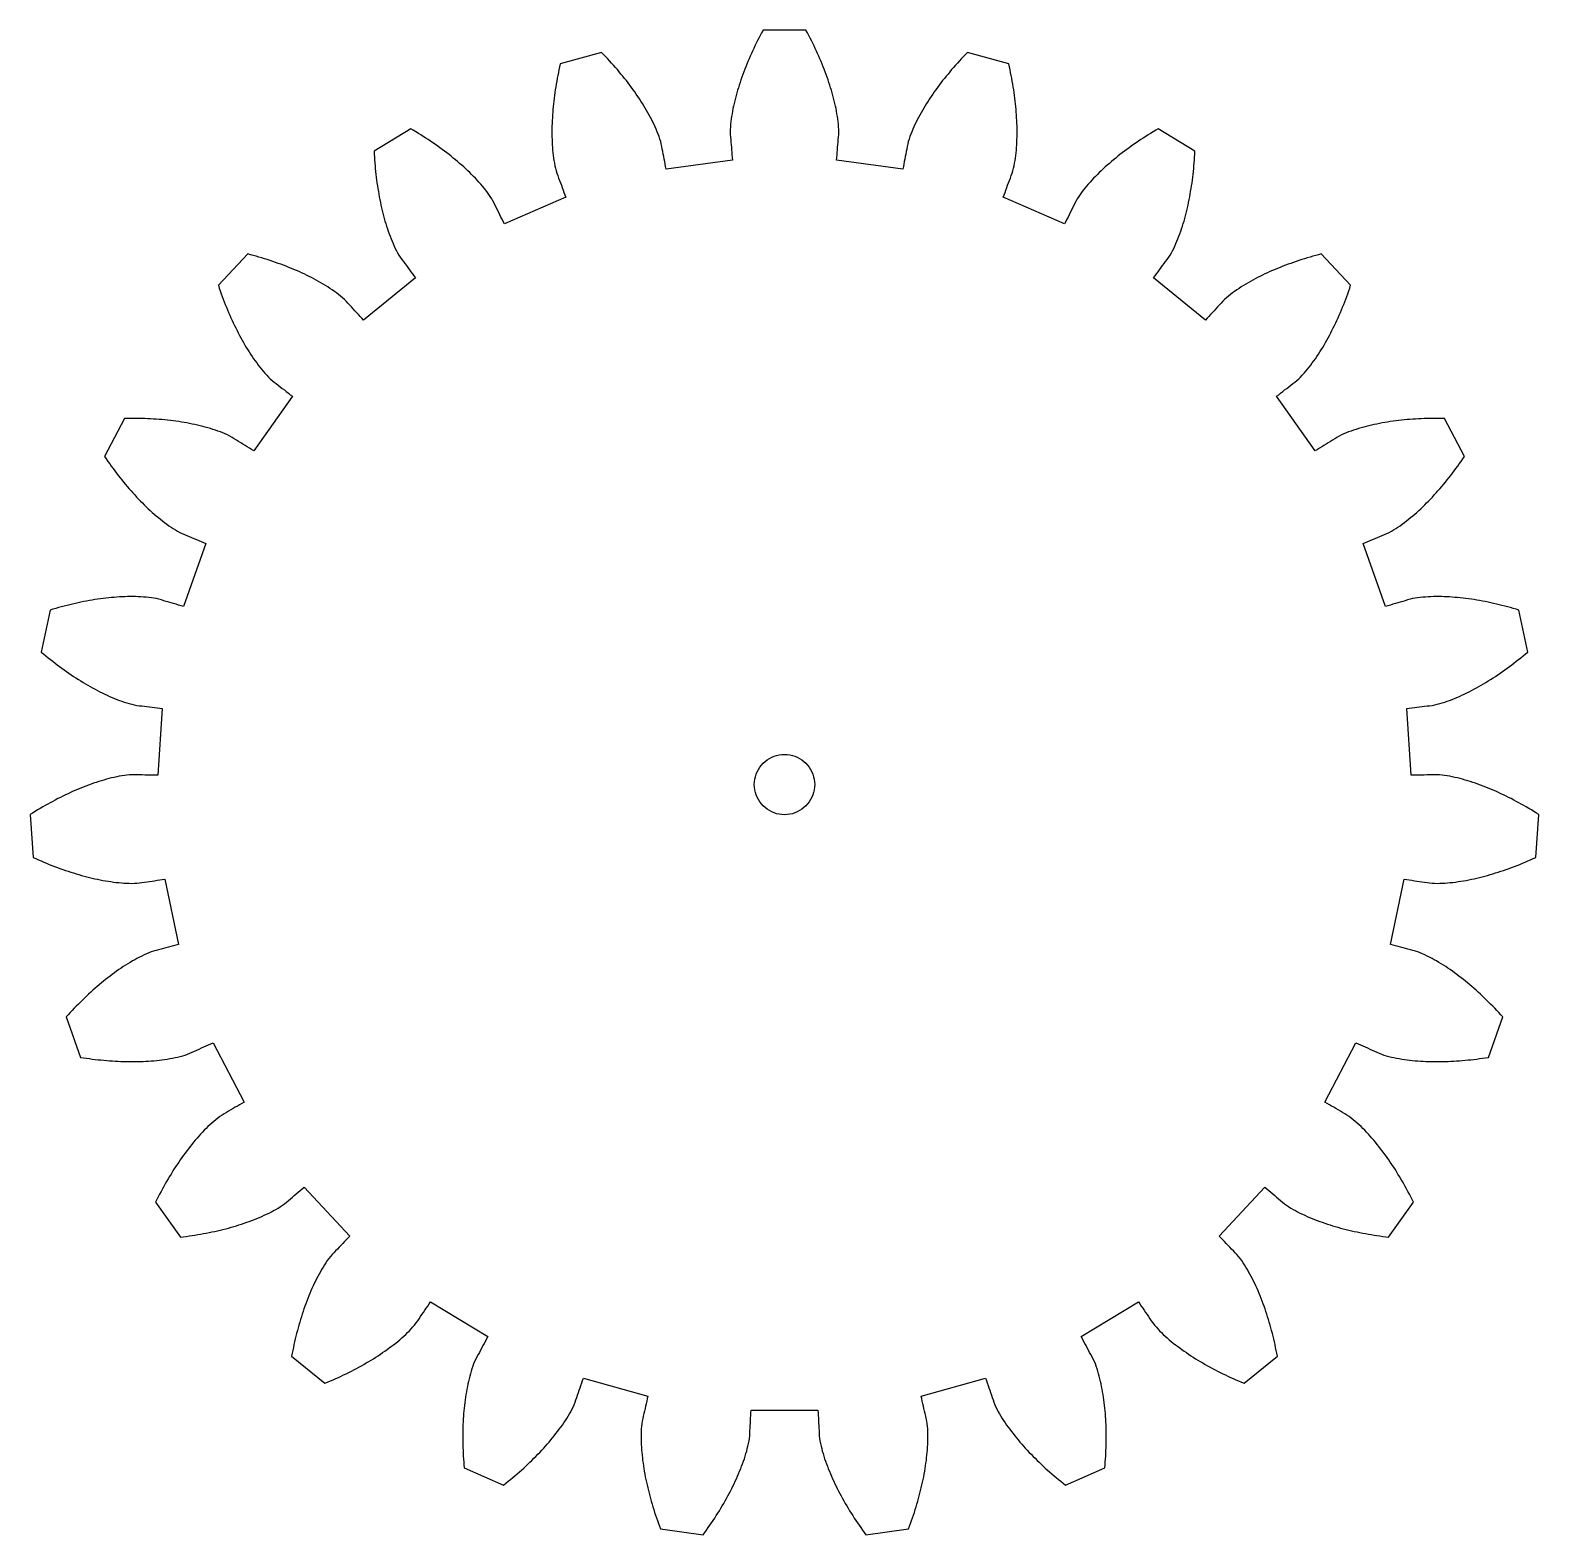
# Model space of a CAD drawing. Extents: x 0 to 320, y 0 to 200.
# Drawn here: x 120.1 to 319.9, y 0.6 to 200 of the extents above; entities that cross this region are included whole.
import ezdxf

# ---------------------------------------------------------------- set-up
doc = ezdxf.new("R2010")
doc.units = 0

msp = doc.modelspace()

# ---------------------------------------------------------------- linework, layer by layer
at = {"layer": '1'}
for points in [[(226.9, 182.75), (226.93, 183.09), (226.96, 183.43), (226.99, 183.77), (227.01, 184.1), (227.04, 184.44), (227.07, 184.78), (227.1, 185.12), (227.13, 185.46), (227.15, 185.79), (227.18, 186.13), (227.19, 186.47), (227.18, 186.81), (227.17, 187.16), (227.14, 187.5), (227.1, 187.84), (227.06, 188.19), (227.01, 188.53), (226.95, 188.87), (226.89, 189.22), (226.83, 189.56), (226.75, 189.91), (226.68, 190.26), (226.59, 190.6), (226.51, 190.95), (226.42, 191.29), (226.32, 191.64), (226.22, 191.99), (226.11, 192.34), (226.01, 192.68), (225.89, 193.03), (225.78, 193.38), (225.65, 193.72), (225.53, 194.07), (225.4, 194.42), (225.27, 194.77), (225.13, 195.11), (224.99, 195.46), (224.85, 195.81), (224.7, 196.15), (224.55, 196.5), (224.39, 196.85), (224.23, 197.19), (224.07, 197.54), (223.91, 197.89), (223.74, 198.23), (223.57, 198.58), (223.39, 198.92), (223.21, 199.27), (223.03, 199.61), (222.84, 199.96), (217.16, 199.96), (216.97, 199.61), (216.79, 199.27), (216.61, 198.92), (216.43, 198.58), (216.26, 198.23), (216.09, 197.89), (215.93, 197.54), (215.77, 197.19), (215.61, 196.85), (215.45, 196.5), (215.3, 196.15), (215.15, 195.81), (215.01, 195.46), (214.87, 195.11), (214.73, 194.77), (214.6, 194.42), (214.47, 194.07), (214.35, 193.72), (214.22, 193.38), (214.11, 193.03), (213.99, 192.68), (213.89, 192.34), (213.78, 191.99), (213.68, 191.64), (213.58, 191.29), (213.49, 190.95), (213.41, 190.6), (213.32, 190.26), (213.25, 189.91), (213.17, 189.56), (213.11, 189.22), (213.05, 188.87), (212.99, 188.53), (212.94, 188.19), (212.9, 187.84), (212.86, 187.5), (212.83, 187.16), (212.82, 186.81), (212.81, 186.47), (212.82, 186.13), (212.85, 185.79), (212.87, 185.46), (212.9, 185.12), (212.93, 184.78), (212.96, 184.44), (212.99, 184.1), (213.01, 183.77), (213.04, 183.43), (213.07, 183.09), (213.1, 182.75), (204.32, 181.55), (204.25, 181.88), (204.19, 182.21), (204.13, 182.55), (204.06, 182.88), (204, 183.21), (203.93, 183.54), (203.87, 183.88), (203.81, 184.21), (203.74, 184.54), (203.68, 184.88), (203.6, 185.21), (203.5, 185.53), (203.39, 185.86), (203.27, 186.18), (203.14, 186.5), (203.01, 186.82), (202.86, 187.14), (202.72, 187.45), (202.57, 187.77), (202.41, 188.08), (202.25, 188.4), (202.08, 188.71), (201.91, 189.02), (201.73, 189.33), (201.55, 189.64), (201.36, 189.95), (201.17, 190.26), (200.98, 190.56), (200.78, 190.87), (200.57, 191.17), (200.37, 191.47), (200.16, 191.77), (199.94, 192.07), (199.73, 192.37), (199.5, 192.67), (199.28, 192.97), (199.05, 193.27), (198.82, 193.56), (198.58, 193.86), (198.34, 194.15), (198.1, 194.44), (197.86, 194.73), (197.61, 195.02), (197.35, 195.31), (197.1, 195.6), (196.84, 195.89), (196.58, 196.17), (196.31, 196.45), (196.04, 196.74), (195.77, 197.02), (190.29, 195.49), (190.21, 195.1), (190.12, 194.72), (190.05, 194.34), (189.97, 193.96), (189.9, 193.58), (189.83, 193.2), (189.76, 192.82), (189.7, 192.45), (189.64, 192.07), (189.58, 191.7), (189.53, 191.32), (189.48, 190.95), (189.44, 190.57), (189.4, 190.2), (189.36, 189.83), (189.33, 189.46), (189.3, 189.09), (189.27, 188.72), (189.25, 188.36), (189.23, 187.99), (189.21, 187.63), (189.2, 187.26), (189.19, 186.9), (189.19, 186.54), (189.19, 186.18), (189.2, 185.82), (189.21, 185.46), (189.22, 185.11), (189.24, 184.75), (189.26, 184.4), (189.29, 184.05), (189.33, 183.7), (189.37, 183.36), (189.41, 183.01), (189.46, 182.67), (189.52, 182.33), (189.59, 181.99), (189.66, 181.66), (189.74, 181.33), (189.85, 181), (189.96, 180.68), (190.08, 180.37), (190.2, 180.05), (190.32, 179.73), (190.44, 179.41), (190.56, 179.09), (190.67, 178.78), (190.79, 178.46), (190.91, 178.14), (191.03, 177.82), (182.9, 174.29), (182.75, 174.59), (182.6, 174.9), (182.44, 175.2), (182.29, 175.51), (182.14, 175.81), (181.99, 176.11), (181.84, 176.42), (181.69, 176.72), (181.54, 177.02), (181.38, 177.33), (181.22, 177.62), (181.03, 177.91), (180.84, 178.19), (180.64, 178.47), (180.43, 178.74), (180.21, 179.01), (179.99, 179.28), (179.76, 179.55), (179.53, 179.81), (179.3, 180.07), (179.05, 180.33), (178.81, 180.59), (178.56, 180.84), (178.3, 181.09), (178.05, 181.34), (177.78, 181.58), (177.52, 181.83), (177.25, 182.07), (176.97, 182.31), (176.7, 182.55), (176.42, 182.78), (176.13, 183.02), (175.85, 183.25), (175.56, 183.48), (175.26, 183.71), (174.97, 183.93), (174.66, 184.16), (174.36, 184.38), (174.06, 184.6), (173.75, 184.82), (173.43, 185.03), (173.12, 185.24), (172.8, 185.46), (172.48, 185.67), (172.15, 185.87), (171.83, 186.08), (171.5, 186.28), (171.17, 186.49), (170.83, 186.69), (170.49, 186.88), (165.63, 183.93), (165.65, 183.54), (165.68, 183.15), (165.7, 182.76), (165.73, 182.37), (165.77, 181.99), (165.8, 181.61), (165.84, 181.22), (165.88, 180.84), (165.93, 180.47), (165.97, 180.09), (166.02, 179.71), (166.08, 179.34), (166.14, 178.97), (166.2, 178.6), (166.26, 178.23), (166.33, 177.87), (166.4, 177.5), (166.47, 177.14), (166.55, 176.78), (166.63, 176.42), (166.71, 176.07), (166.8, 175.72), (166.89, 175.37), (166.99, 175.02), (167.08, 174.67), (167.19, 174.33), (167.29, 173.99), (167.4, 173.65), (167.51, 173.31), (167.63, 172.98), (167.75, 172.65), (167.88, 172.32), (168.01, 172), (168.15, 171.68), (168.29, 171.36), (168.44, 171.05), (168.59, 170.74), (168.75, 170.44), (168.92, 170.15), (169.11, 169.86), (169.31, 169.59), (169.51, 169.31), (169.71, 169.04), (169.91, 168.76), (170.11, 168.49), (170.31, 168.22), (170.51, 167.94), (170.71, 167.67), (170.91, 167.39), (171.11, 167.12), (164.23, 161.53), (164, 161.78), (163.78, 162.03), (163.55, 162.28), (163.32, 162.53), (163.09, 162.78), (162.86, 163.03), (162.64, 163.29), (162.41, 163.54), (162.18, 163.79), (161.95, 164.04), (161.71, 164.28), (161.46, 164.51), (161.19, 164.73), (160.93, 164.94), (160.65, 165.15), (160.37, 165.35), (160.08, 165.55), (159.79, 165.74), (159.5, 165.93), (159.2, 166.12), (158.9, 166.3), (158.59, 166.48), (158.29, 166.66), (157.97, 166.83), (157.66, 167), (157.34, 167.17), (157.02, 167.33), (156.69, 167.49), (156.36, 167.65), (156.03, 167.8), (155.7, 167.96), (155.36, 168.1), (155.02, 168.25), (154.68, 168.39), (154.34, 168.53), (153.99, 168.67), (153.64, 168.8), (153.29, 168.94), (152.93, 169.06), (152.58, 169.19), (152.22, 169.31), (151.86, 169.44), (151.49, 169.55), (151.13, 169.67), (150.76, 169.78), (150.39, 169.89), (150.02, 170), (149.64, 170.1), (149.27, 170.21), (148.89, 170.31), (145.01, 166.15), (145.13, 165.78), (145.26, 165.41), (145.39, 165.04), (145.52, 164.68), (145.66, 164.32), (145.79, 163.96), (145.93, 163.6), (146.08, 163.25), (146.22, 162.89), (146.37, 162.54), (146.52, 162.2), (146.67, 161.85), (146.83, 161.51), (146.99, 161.17), (147.15, 160.83), (147.31, 160.5), (147.48, 160.17), (147.64, 159.84), (147.81, 159.51), (147.99, 159.19), (148.17, 158.87), (148.34, 158.56), (148.53, 158.24), (148.71, 157.93), (148.9, 157.62), (149.09, 157.32), (149.28, 157.02), (149.48, 156.73), (149.68, 156.43), (149.88, 156.14), (150.09, 155.86), (150.3, 155.58), (150.52, 155.3), (150.73, 155.03), (150.95, 154.77), (151.18, 154.51), (151.41, 154.25), (151.65, 154), (151.89, 153.77), (152.15, 153.54), (152.41, 153.33), (152.68, 153.12), (152.95, 152.91), (153.21, 152.7), (153.48, 152.49), (153.75, 152.28), (154.01, 152.07), (154.28, 151.86), (154.54, 151.65), (154.81, 151.44), (149.7, 144.2), (149.41, 144.38), (149.13, 144.56), (148.84, 144.74), (148.55, 144.92), (148.26, 145.1), (147.98, 145.28), (147.69, 145.46), (147.4, 145.64), (147.12, 145.82), (146.83, 146), (146.53, 146.17), (146.23, 146.32), (145.91, 146.46), (145.6, 146.59), (145.27, 146.72), (144.95, 146.84), (144.62, 146.95), (144.29, 147.06), (143.95, 147.17), (143.62, 147.27), (143.28, 147.36), (142.93, 147.45), (142.59, 147.54), (142.24, 147.62), (141.89, 147.7), (141.54, 147.77), (141.19, 147.84), (140.83, 147.91), (140.47, 147.97), (140.11, 148.03), (139.75, 148.09), (139.39, 148.14), (139.02, 148.19), (138.65, 148.23), (138.28, 148.28), (137.91, 148.31), (137.54, 148.35), (137.16, 148.38), (136.79, 148.41), (136.41, 148.43), (136.03, 148.46), (135.65, 148.48), (135.27, 148.49), (134.89, 148.5), (134.5, 148.51), (134.11, 148.52), (133.73, 148.52), (133.34, 148.52), (132.95, 148.52), (132.56, 148.51), (129.94, 143.46), (130.16, 143.14), (130.38, 142.82), (130.61, 142.5), (130.83, 142.19), (131.06, 141.87), (131.29, 141.56), (131.52, 141.26), (131.75, 140.96), (131.99, 140.66), (132.23, 140.36), (132.46, 140.06), (132.7, 139.77), (132.95, 139.49), (133.19, 139.2), (133.44, 138.92), (133.68, 138.64), (133.93, 138.37), (134.18, 138.1), (134.44, 137.83), (134.69, 137.57), (134.95, 137.31), (135.2, 137.05), (135.46, 136.8), (135.73, 136.55), (135.99, 136.31), (136.25, 136.06), (136.52, 135.83), (136.79, 135.6), (137.06, 135.37), (137.34, 135.15), (137.61, 134.93), (137.89, 134.71), (138.17, 134.51), (138.45, 134.3), (138.74, 134.11), (139.03, 133.92), (139.32, 133.73), (139.61, 133.56), (139.91, 133.4), (140.22, 133.25), (140.53, 133.12), (140.85, 132.99), (141.16, 132.86), (141.47, 132.73), (141.78, 132.6), (142.1, 132.47), (142.41, 132.34), (142.72, 132.21), (143.04, 132.07), (143.35, 131.94), (140.38, 123.59), (140.06, 123.69), (139.73, 123.79), (139.41, 123.88), (139.08, 123.98), (138.76, 124.08), (138.43, 124.17), (138.11, 124.27), (137.78, 124.36), (137.46, 124.46), (137.13, 124.56), (136.8, 124.64), (136.46, 124.7), (136.13, 124.75), (135.78, 124.79), (135.44, 124.83), (135.1, 124.85), (134.75, 124.87), (134.4, 124.89), (134.05, 124.9), (133.7, 124.91), (133.34, 124.9), (132.99, 124.9), (132.63, 124.89), (132.28, 124.87), (131.92, 124.86), (131.56, 124.83), (131.2, 124.8), (130.84, 124.77), (130.48, 124.74), (130.12, 124.7), (129.75, 124.65), (129.39, 124.6), (129.02, 124.55), (128.66, 124.5), (128.29, 124.44), (127.92, 124.38), (127.55, 124.31), (127.18, 124.24), (126.81, 124.16), (126.44, 124.09), (126.07, 124.01), (125.7, 123.92), (125.33, 123.83), (124.96, 123.74), (124.58, 123.65), (124.21, 123.55), (123.83, 123.45), (123.46, 123.34), (123.09, 123.23), (122.71, 123.12), (121.55, 117.55), (121.85, 117.3), (122.15, 117.05), (122.45, 116.81), (122.76, 116.56), (123.06, 116.33), (123.37, 116.09), (123.67, 115.86), (123.98, 115.63), (124.28, 115.4), (124.59, 115.18), (124.9, 114.96), (125.21, 114.75), (125.52, 114.54), (125.83, 114.33), (126.14, 114.12), (126.46, 113.92), (126.77, 113.73), (127.09, 113.53), (127.4, 113.34), (127.72, 113.16), (128.03, 112.98), (128.35, 112.8), (128.67, 112.63), (128.99, 112.46), (129.31, 112.29), (129.63, 112.13), (129.95, 111.98), (130.27, 111.83), (130.6, 111.68), (130.92, 111.54), (131.24, 111.4), (131.57, 111.27), (131.9, 111.15), (132.22, 111.03), (132.55, 110.92), (132.88, 110.81), (133.21, 110.72), (133.54, 110.63), (133.87, 110.55), (134.21, 110.49), (134.54, 110.45), (134.88, 110.41), (135.22, 110.37), (135.55, 110.33), (135.89, 110.29), (136.23, 110.24), (136.56, 110.2), (136.9, 110.16), (137.24, 110.12), (137.57, 110.08), (136.97, 101.24), (136.63, 101.24), (136.29, 101.25), (135.95, 101.25), (135.61, 101.26), (135.27, 101.26), (134.93, 101.27), (134.6, 101.27), (134.26, 101.28), (133.92, 101.28), (133.58, 101.29), (133.24, 101.27), (132.9, 101.24), (132.56, 101.2), (132.22, 101.15), (131.88, 101.09), (131.54, 101.02), (131.2, 100.95), (130.86, 100.87), (130.52, 100.79), (130.18, 100.7), (129.84, 100.6), (129.5, 100.5), (129.16, 100.4), (128.82, 100.29), (128.48, 100.17), (128.14, 100.05), (127.8, 99.93), (127.46, 99.8), (127.12, 99.67), (126.79, 99.53), (126.45, 99.39), (126.11, 99.25), (125.77, 99.1), (125.43, 98.94), (125.1, 98.79), (124.76, 98.63), (124.42, 98.46), (124.09, 98.3), (123.75, 98.13), (123.41, 97.95), (123.08, 97.77), (122.74, 97.59), (122.41, 97.41), (122.07, 97.22), (121.74, 97.03), (121.41, 96.83), (121.07, 96.63), (120.74, 96.43), (120.41, 96.22), (120.08, 96.02), (120.47, 90.34), (120.82, 90.18), (121.18, 90.02), (121.54, 89.87), (121.89, 89.71), (122.25, 89.57), (122.61, 89.42), (122.96, 89.28), (123.32, 89.14), (123.68, 89.01), (124.03, 88.88), (124.39, 88.75), (124.75, 88.63), (125.1, 88.51), (125.46, 88.39), (125.81, 88.28), (126.17, 88.17), (126.53, 88.06), (126.88, 87.96), (127.24, 87.87), (127.59, 87.77), (127.94, 87.68), (128.3, 87.6), (128.65, 87.52), (129, 87.44), (129.36, 87.37), (129.71, 87.3), (130.06, 87.24), (130.41, 87.18), (130.76, 87.13), (131.11, 87.08), (131.46, 87.04), (131.81, 87), (132.16, 86.97), (132.5, 86.94), (132.85, 86.92), (133.19, 86.91), (133.54, 86.9), (133.88, 86.91), (134.22, 86.92), (134.56, 86.96), (134.89, 87.01), (135.23, 87.06), (135.56, 87.11), (135.9, 87.16), (136.23, 87.21), (136.57, 87.26), (136.91, 87.31), (137.24, 87.37), (137.58, 87.42), (137.91, 87.47), (139.71, 78.79), (139.39, 78.7), (139.06, 78.62), (138.73, 78.53), (138.4, 78.44), (138.07, 78.36), (137.75, 78.27), (137.42, 78.18), (137.09, 78.1), (136.76, 78.01), (136.43, 77.92), (136.11, 77.82), (135.79, 77.7), (135.48, 77.57), (135.16, 77.42), (134.85, 77.28), (134.54, 77.12), (134.23, 76.96), (133.93, 76.79), (133.62, 76.62), (133.32, 76.44), (133.02, 76.25), (132.72, 76.07), (132.42, 75.87), (132.12, 75.67), (131.83, 75.47), (131.53, 75.27), (131.24, 75.05), (130.95, 74.84), (130.66, 74.62), (130.37, 74.4), (130.08, 74.17), (129.79, 73.94), (129.51, 73.71), (129.22, 73.47), (128.94, 73.23), (128.66, 72.98), (128.38, 72.74), (128.1, 72.48), (127.82, 72.23), (127.55, 71.97), (127.27, 71.71), (127, 71.44), (126.73, 71.17), (126.46, 70.9), (126.19, 70.63), (125.92, 70.35), (125.65, 70.07), (125.39, 69.78), (125.12, 69.5), (124.86, 69.2), (126.76, 63.85), (127.15, 63.79), (127.54, 63.73), (127.92, 63.68), (128.31, 63.63), (128.69, 63.58), (129.07, 63.54), (129.46, 63.5), (129.84, 63.46), (130.22, 63.43), (130.59, 63.4), (130.97, 63.37), (131.35, 63.35), (131.72, 63.33), (132.1, 63.31), (132.47, 63.3), (132.84, 63.29), (133.21, 63.29), (133.58, 63.29), (133.95, 63.29), (134.32, 63.29), (134.68, 63.3), (135.04, 63.32), (135.41, 63.33), (135.77, 63.36), (136.12, 63.38), (136.48, 63.41), (136.84, 63.45), (137.19, 63.48), (137.54, 63.53), (137.89, 63.58), (138.24, 63.63), (138.59, 63.69), (138.93, 63.75), (139.27, 63.82), (139.61, 63.89), (139.94, 63.97), (140.28, 64.06), (140.61, 64.16), (140.93, 64.26), (141.25, 64.39), (141.55, 64.53), (141.86, 64.67), (142.17, 64.81), (142.48, 64.95), (142.79, 65.09), (143.1, 65.23), (143.41, 65.37), (143.72, 65.51), (144.03, 65.65), (144.34, 65.79), (148.41, 57.92), (148.12, 57.74), (147.83, 57.57), (147.54, 57.4), (147.24, 57.23), (146.95, 57.06), (146.66, 56.88), (146.37, 56.71), (146.07, 56.54), (145.78, 56.37), (145.49, 56.2), (145.21, 56.01), (144.93, 55.81), (144.66, 55.59), (144.4, 55.37), (144.14, 55.15), (143.88, 54.91), (143.63, 54.67), (143.38, 54.43), (143.14, 54.18), (142.89, 53.93), (142.65, 53.67), (142.41, 53.41), (142.18, 53.14), (141.95, 52.87), (141.72, 52.59), (141.49, 52.31), (141.26, 52.03), (141.04, 51.75), (140.82, 51.46), (140.6, 51.17), (140.38, 50.87), (140.17, 50.57), (139.96, 50.27), (139.75, 49.96), (139.54, 49.65), (139.34, 49.34), (139.13, 49.03), (138.93, 48.71), (138.74, 48.39), (138.54, 48.07), (138.34, 47.74), (138.15, 47.41), (137.96, 47.08), (137.78, 46.74), (137.59, 46.41), (137.41, 46.07), (137.23, 45.72), (137.05, 45.38), (136.87, 45.03), (136.7, 44.68), (139.98, 40.03), (140.36, 40.08), (140.75, 40.13), (141.14, 40.18), (141.52, 40.24), (141.9, 40.3), (142.28, 40.36), (142.66, 40.42), (143.04, 40.49), (143.41, 40.56), (143.78, 40.63), (144.16, 40.71), (144.52, 40.79), (144.89, 40.87), (145.25, 40.96), (145.62, 41.05), (145.98, 41.14), (146.34, 41.23), (146.69, 41.33), (147.04, 41.43), (147.4, 41.54), (147.74, 41.65), (148.09, 41.76), (148.43, 41.87), (148.78, 41.99), (149.11, 42.11), (149.45, 42.24), (149.78, 42.36), (150.11, 42.5), (150.44, 42.63), (150.76, 42.77), (151.09, 42.92), (151.4, 43.07), (151.72, 43.22), (152.03, 43.38), (152.33, 43.54), (152.63, 43.71), (152.93, 43.88), (153.22, 44.07), (153.5, 44.26), (153.77, 44.46), (154.03, 44.68), (154.29, 44.9), (154.55, 45.11), (154.81, 45.33), (155.07, 45.55), (155.33, 45.77), (155.59, 45.99), (155.85, 46.2), (156.11, 46.42), (156.37, 46.64), (162.42, 40.16), (162.19, 39.92), (161.95, 39.67), (161.72, 39.43), (161.48, 39.19), (161.25, 38.94), (161.01, 38.7), (160.78, 38.45), (160.54, 38.21), (160.31, 37.96), (160.07, 37.72), (159.85, 37.46), (159.64, 37.19), (159.44, 36.91), (159.24, 36.63), (159.06, 36.34), (158.87, 36.05), (158.69, 35.75), (158.52, 35.45), (158.35, 35.14), (158.18, 34.83), (158.02, 34.52), (157.86, 34.2), (157.71, 33.88), (157.56, 33.56), (157.41, 33.23), (157.26, 32.9), (157.12, 32.57), (156.99, 32.23), (156.85, 31.9), (156.72, 31.55), (156.59, 31.21), (156.47, 30.87), (156.34, 30.52), (156.22, 30.17), (156.11, 29.81), (156, 29.46), (155.88, 29.1), (155.78, 28.74), (155.67, 28.38), (155.57, 28.01), (155.47, 27.65), (155.38, 27.28), (155.28, 26.91), (155.19, 26.53), (155.11, 26.16), (155.02, 25.78), (154.94, 25.4), (154.86, 25.02), (154.78, 24.64), (154.71, 24.25), (159.12, 20.67), (159.48, 20.82), (159.84, 20.97), (160.2, 21.12), (160.55, 21.28), (160.91, 21.44), (161.26, 21.6), (161.6, 21.77), (161.95, 21.93), (162.29, 22.1), (162.63, 22.27), (162.96, 22.45), (163.3, 22.62), (163.63, 22.8), (163.96, 22.98), (164.28, 23.16), (164.6, 23.35), (164.92, 23.54), (165.24, 23.73), (165.55, 23.92), (165.86, 24.12), (166.17, 24.32), (166.47, 24.52), (166.77, 24.72), (167.07, 24.92), (167.36, 25.13), (167.65, 25.34), (167.94, 25.56), (168.22, 25.77), (168.5, 25.99), (168.77, 26.22), (169.04, 26.44), (169.31, 26.67), (169.57, 26.9), (169.82, 27.14), (170.07, 27.38), (170.32, 27.62), (170.56, 27.87), (170.79, 28.12), (171.01, 28.38), (171.21, 28.65), (171.41, 28.93), (171.6, 29.21), (171.79, 29.49), (171.98, 29.77), (172.17, 30.05), (172.36, 30.33), (172.55, 30.61), (172.75, 30.89), (172.94, 31.17), (173.13, 31.45), (180.7, 26.85), (180.54, 26.55), (180.38, 26.25), (180.22, 25.95), (180.06, 25.65), (179.9, 25.35), (179.74, 25.05), (179.58, 24.76), (179.42, 24.46), (179.26, 24.16), (179.1, 23.86), (178.95, 23.55), (178.82, 23.24), (178.7, 22.91), (178.59, 22.59), (178.49, 22.26), (178.39, 21.93), (178.3, 21.59), (178.21, 21.25), (178.13, 20.91), (178.06, 20.57), (177.99, 20.22), (177.92, 19.88), (177.86, 19.53), (177.8, 19.17), (177.74, 18.82), (177.69, 18.46), (177.65, 18.1), (177.61, 17.74), (177.57, 17.38), (177.53, 17.02), (177.5, 16.65), (177.47, 16.29), (177.45, 15.92), (177.43, 15.55), (177.41, 15.18), (177.4, 14.81), (177.39, 14.43), (177.38, 14.06), (177.38, 13.68), (177.38, 13.3), (177.39, 12.92), (177.39, 12.54), (177.4, 12.16), (177.42, 11.77), (177.43, 11.39), (177.45, 11), (177.48, 10.62), (177.51, 10.23), (177.53, 9.84), (177.57, 9.45), (182.78, 7.18), (183.09, 7.43), (183.4, 7.67), (183.7, 7.91), (184, 8.16), (184.29, 8.41), (184.59, 8.66), (184.88, 8.91), (185.16, 9.17), (185.45, 9.42), (185.73, 9.68), (186, 9.93), (186.28, 10.19), (186.55, 10.45), (186.81, 10.72), (187.08, 10.98), (187.34, 11.25), (187.59, 11.51), (187.85, 11.78), (188.1, 12.05), (188.34, 12.32), (188.58, 12.6), (188.82, 12.87), (189.06, 13.15), (189.29, 13.43), (189.51, 13.71), (189.73, 13.99), (189.95, 14.27), (190.17, 14.56), (190.37, 14.84), (190.58, 15.13), (190.78, 15.42), (190.97, 15.71), (191.16, 16.01), (191.34, 16.3), (191.52, 16.6), (191.69, 16.9), (191.85, 17.21), (192, 17.51), (192.15, 17.82), (192.27, 18.14), (192.38, 18.46), (192.49, 18.78), (192.6, 19.1), (192.71, 19.42), (192.82, 19.74), (192.93, 20.06), (193.03, 20.39), (193.14, 20.71), (193.25, 21.03), (193.36, 21.35), (201.9, 18.96), (201.82, 18.63), (201.75, 18.3), (201.67, 17.96), (201.6, 17.63), (201.53, 17.3), (201.45, 16.97), (201.38, 16.64), (201.3, 16.31), (201.23, 15.98), (201.16, 15.65), (201.1, 15.31), (201.06, 14.97), (201.03, 14.63), (201.01, 14.29), (201, 13.94), (201, 13.6), (201, 13.25), (201.01, 12.9), (201.02, 12.55), (201.04, 12.2), (201.07, 11.85), (201.1, 11.49), (201.13, 11.14), (201.17, 10.78), (201.21, 10.43), (201.26, 10.07), (201.31, 9.72), (201.37, 9.36), (201.43, 9), (201.49, 8.64), (201.56, 8.28), (201.64, 7.92), (201.71, 7.56), (201.79, 7.2), (201.88, 6.83), (201.97, 6.47), (202.06, 6.11), (202.15, 5.75), (202.25, 5.38), (202.35, 5.02), (202.46, 4.65), (202.57, 4.29), (202.68, 3.92), (202.8, 3.56), (202.92, 3.19), (203.04, 2.83), (203.17, 2.46), (203.3, 2.09), (203.43, 1.73), (203.57, 1.36), (209.21, 0.58), (209.44, 0.9), (209.66, 1.22), (209.89, 1.54), (210.11, 1.85), (210.33, 2.17), (210.54, 2.49), (210.75, 2.81), (210.96, 3.13), (211.16, 3.46), (211.37, 3.78), (211.56, 4.1), (211.76, 4.43), (211.95, 4.75), (212.13, 5.07), (212.31, 5.4), (212.49, 5.73), (212.67, 6.05), (212.84, 6.38), (213.01, 6.71), (213.17, 7.03), (213.33, 7.36), (213.48, 7.69), (213.64, 8.02), (213.78, 8.35), (213.92, 8.68), (214.06, 9.01), (214.2, 9.34), (214.32, 9.68), (214.45, 10.01), (214.57, 10.34), (214.68, 10.67), (214.79, 11.01), (214.89, 11.34), (214.99, 11.68), (215.07, 12.01), (215.16, 12.34), (215.23, 12.68), (215.3, 13.02), (215.35, 13.35), (215.39, 13.69), (215.41, 14.03), (215.42, 14.37), (215.44, 14.71), (215.46, 15.05), (215.48, 15.38), (215.5, 15.72), (215.51, 16.06), (215.53, 16.4), (215.55, 16.74), (215.57, 17.08), (224.43, 17.08), (224.45, 16.74), (224.47, 16.4), (224.49, 16.06), (224.5, 15.72), (224.52, 15.38), (224.54, 15.05), (224.56, 14.71), (224.58, 14.37), (224.59, 14.03), (224.61, 13.69), (224.65, 13.35), (224.7, 13.02), (224.77, 12.68), (224.84, 12.34), (224.93, 12.01), (225.01, 11.68), (225.11, 11.34), (225.21, 11.01), (225.32, 10.67), (225.43, 10.34), (225.55, 10.01), (225.68, 9.68), (225.8, 9.34), (225.94, 9.01), (226.08, 8.68), (226.22, 8.35), (226.36, 8.02), (226.52, 7.69), (226.67, 7.36), (226.83, 7.03), (226.99, 6.71), (227.16, 6.38), (227.33, 6.05), (227.51, 5.73), (227.69, 5.4), (227.87, 5.07), (228.05, 4.75), (228.24, 4.43), (228.44, 4.1), (228.63, 3.78), (228.84, 3.46), (229.04, 3.13), (229.25, 2.81), (229.46, 2.49), (229.67, 2.17), (229.89, 1.85), (230.11, 1.54), (230.34, 1.22), (230.56, 0.9), (230.79, 0.58), (236.43, 1.36), (236.57, 1.73), (236.7, 2.09), (236.83, 2.46), (236.96, 2.83), (237.08, 3.19), (237.2, 3.56), (237.32, 3.92), (237.43, 4.29), (237.54, 4.65), (237.65, 5.02), (237.75, 5.38), (237.85, 5.75), (237.94, 6.11), (238.03, 6.47), (238.12, 6.83), (238.21, 7.2), (238.29, 7.56), (238.36, 7.92), (238.44, 8.28), (238.51, 8.64), (238.57, 9), (238.63, 9.36), (238.69, 9.72), (238.74, 10.07), (238.79, 10.43), (238.83, 10.78), (238.87, 11.14), (238.9, 11.49), (238.93, 11.85), (238.96, 12.2), (238.98, 12.55), (238.99, 12.9), (239, 13.25), (239, 13.6), (239, 13.94), (238.99, 14.29), (238.97, 14.63), (238.94, 14.97), (238.9, 15.31), (238.84, 15.65), (238.77, 15.98), (238.7, 16.31), (238.62, 16.64), (238.55, 16.97), (238.47, 17.3), (238.4, 17.63), (238.33, 17.96), (238.25, 18.3), (238.18, 18.63), (238.1, 18.96), (246.64, 21.35), (246.75, 21.03), (246.86, 20.71), (246.97, 20.39), (247.07, 20.06), (247.18, 19.74), (247.29, 19.42), (247.4, 19.1), (247.51, 18.78), (247.62, 18.46), (247.73, 18.14), (247.85, 17.82), (248, 17.51), (248.15, 17.21), (248.31, 16.9), (248.48, 16.6), (248.66, 16.3), (248.84, 16.01), (249.03, 15.71), (249.22, 15.42), (249.42, 15.13), (249.63, 14.84), (249.83, 14.56), (250.05, 14.27), (250.27, 13.99), (250.49, 13.71), (250.71, 13.43), (250.94, 13.15), (251.18, 12.87), (251.42, 12.6), (251.66, 12.32), (251.9, 12.05), (252.15, 11.78), (252.41, 11.51), (252.66, 11.25), (252.92, 10.98), (253.19, 10.72), (253.45, 10.45), (253.72, 10.19), (254, 9.93), (254.27, 9.68), (254.55, 9.42), (254.84, 9.17), (255.12, 8.91), (255.41, 8.66), (255.71, 8.41), (256, 8.16), (256.3, 7.91), (256.6, 7.67), (256.91, 7.43), (257.22, 7.18), (262.43, 9.45), (262.47, 9.84), (262.49, 10.23), (262.52, 10.62), (262.55, 11), (262.57, 11.39), (262.58, 11.77), (262.6, 12.16), (262.61, 12.54), (262.61, 12.92), (262.62, 13.3), (262.62, 13.68), (262.62, 14.06), (262.61, 14.43), (262.6, 14.81), (262.59, 15.18), (262.57, 15.55), (262.55, 15.92), (262.53, 16.29), (262.5, 16.65), (262.47, 17.02), (262.43, 17.38), (262.39, 17.74), (262.35, 18.1), (262.31, 18.46), (262.26, 18.82), (262.2, 19.17), (262.14, 19.53), (262.08, 19.88), (262.01, 20.22), (261.94, 20.57), (261.87, 20.91), (261.79, 21.25), (261.7, 21.59), (261.61, 21.93), (261.51, 22.26), (261.41, 22.59), (261.3, 22.91), (261.18, 23.24), (261.05, 23.55), (260.9, 23.86), (260.74, 24.16), (260.58, 24.46), (260.42, 24.76), (260.26, 25.05), (260.1, 25.35), (259.94, 25.65), (259.78, 25.95), (259.62, 26.25), (259.46, 26.55), (259.3, 26.85), (266.87, 31.45), (267.06, 31.17), (267.25, 30.89), (267.45, 30.61), (267.64, 30.33), (267.83, 30.05), (268.02, 29.77), (268.21, 29.49), (268.4, 29.21), (268.59, 28.93), (268.79, 28.65), (268.99, 28.38), (269.21, 28.12), (269.44, 27.87), (269.68, 27.62), (269.93, 27.38), (270.18, 27.14), (270.43, 26.9), (270.69, 26.67), (270.96, 26.44), (271.23, 26.22), (271.5, 25.99), (271.78, 25.77), (272.06, 25.56), (272.35, 25.34), (272.64, 25.13), (272.93, 24.92), (273.23, 24.72), (273.53, 24.52), (273.83, 24.32), (274.14, 24.12), (274.45, 23.92), (274.76, 23.73), (275.08, 23.54), (275.4, 23.35), (275.72, 23.16), (276.04, 22.98), (276.37, 22.8), (276.7, 22.62), (277.04, 22.45), (277.37, 22.27), (277.71, 22.1), (278.05, 21.93), (278.4, 21.77), (278.74, 21.6), (279.09, 21.44), (279.45, 21.28), (279.8, 21.12), (280.16, 20.97), (280.52, 20.82), (280.88, 20.67), (285.29, 24.25), (285.22, 24.64), (285.14, 25.02), (285.06, 25.4), (284.98, 25.78), (284.89, 26.16), (284.81, 26.53), (284.72, 26.91), (284.62, 27.28), (284.53, 27.65), (284.43, 28.01), (284.33, 28.38), (284.22, 28.74), (284.12, 29.1), (284, 29.46), (283.89, 29.81), (283.78, 30.17), (283.66, 30.52), (283.53, 30.87), (283.41, 31.21), (283.28, 31.55), (283.15, 31.9), (283.01, 32.23), (282.88, 32.57), (282.74, 32.9), (282.59, 33.23), (282.44, 33.56), (282.29, 33.88), (282.14, 34.2), (281.98, 34.52), (281.82, 34.83), (281.65, 35.14), (281.48, 35.45), (281.31, 35.75), (281.13, 36.05), (280.94, 36.34), (280.76, 36.63), (280.56, 36.91), (280.36, 37.19), (280.15, 37.46), (279.93, 37.72), (279.69, 37.96), (279.46, 38.21), (279.22, 38.45), (278.99, 38.7), (278.75, 38.94), (278.52, 39.19), (278.28, 39.43), (278.05, 39.67), (277.81, 39.92), (277.58, 40.16), (283.63, 46.64), (283.89, 46.42), (284.15, 46.2), (284.41, 45.99), (284.67, 45.77), (284.93, 45.55), (285.19, 45.33), (285.45, 45.11), (285.71, 44.9), (285.97, 44.68), (286.23, 44.46), (286.5, 44.26), (286.78, 44.07), (287.07, 43.88), (287.37, 43.71), (287.67, 43.54), (287.97, 43.38), (288.28, 43.22), (288.6, 43.07), (288.91, 42.92), (289.24, 42.77), (289.56, 42.63), (289.89, 42.5), (290.22, 42.36), (290.55, 42.24), (290.89, 42.11), (291.22, 41.99), (291.57, 41.87), (291.91, 41.76), (292.26, 41.65), (292.6, 41.54), (292.96, 41.43), (293.31, 41.33), (293.66, 41.23), (294.02, 41.14), (294.38, 41.05), (294.75, 40.96), (295.11, 40.87), (295.48, 40.79), (295.84, 40.71), (296.22, 40.63), (296.59, 40.56), (296.96, 40.49), (297.34, 40.42), (297.72, 40.36), (298.1, 40.3), (298.48, 40.24), (298.86, 40.18), (299.25, 40.13), (299.64, 40.08), (300.02, 40.03), (303.3, 44.68), (303.13, 45.03), (302.95, 45.38), (302.77, 45.72), (302.59, 46.07), (302.41, 46.41), (302.22, 46.74), (302.04, 47.08), (301.85, 47.41), (301.66, 47.74), (301.46, 48.07), (301.26, 48.39), (301.07, 48.71), (300.87, 49.03), (300.66, 49.34), (300.46, 49.65), (300.25, 49.96), (300.04, 50.27), (299.83, 50.57), (299.62, 50.87), (299.4, 51.17), (299.18, 51.46), (298.96, 51.75), (298.74, 52.03), (298.51, 52.31), (298.28, 52.59), (298.05, 52.87), (297.82, 53.14), (297.59, 53.41), (297.35, 53.67), (297.11, 53.93), (296.86, 54.18), (296.62, 54.43), (296.37, 54.67), (296.12, 54.91), (295.86, 55.15), (295.6, 55.37), (295.34, 55.59), (295.07, 55.81), (294.79, 56.01), (294.51, 56.2), (294.22, 56.37), (293.93, 56.54), (293.63, 56.71), (293.34, 56.88), (293.05, 57.06), (292.76, 57.23), (292.46, 57.4), (292.17, 57.57), (291.88, 57.74), (291.59, 57.92), (295.66, 65.79), (295.97, 65.65), (296.28, 65.51), (296.59, 65.37), (296.9, 65.23), (297.21, 65.09), (297.52, 64.95), (297.83, 64.81), (298.14, 64.67), (298.45, 64.53), (298.75, 64.39), (299.07, 64.26), (299.39, 64.16), (299.72, 64.06), (300.06, 63.97), (300.39, 63.89), (300.73, 63.82), (301.07, 63.75), (301.41, 63.69), (301.76, 63.63), (302.11, 63.58), (302.46, 63.53), (302.81, 63.48), (303.16, 63.45), (303.52, 63.41), (303.88, 63.38), (304.23, 63.36), (304.59, 63.33), (304.96, 63.32), (305.32, 63.3), (305.68, 63.29), (306.05, 63.29), (306.42, 63.29), (306.79, 63.29), (307.16, 63.29), (307.53, 63.3), (307.9, 63.31), (308.28, 63.33), (308.65, 63.35), (309.03, 63.37), (309.41, 63.4), (309.78, 63.43), (310.16, 63.46), (310.54, 63.5), (310.93, 63.54), (311.31, 63.58), (311.69, 63.63), (312.08, 63.68), (312.46, 63.73), (312.85, 63.79), (313.24, 63.85), (315.14, 69.2), (314.88, 69.5), (314.61, 69.78), (314.35, 70.07), (314.08, 70.35), (313.81, 70.63), (313.54, 70.9), (313.27, 71.17), (313, 71.44), (312.73, 71.71), (312.45, 71.97), (312.18, 72.23), (311.9, 72.48), (311.62, 72.74), (311.34, 72.98), (311.06, 73.23), (310.78, 73.47), (310.49, 73.71), (310.21, 73.94), (309.92, 74.17), (309.63, 74.4), (309.34, 74.62), (309.05, 74.84), (308.76, 75.05), (308.47, 75.27), (308.17, 75.47), (307.88, 75.67), (307.58, 75.87), (307.28, 76.07), (306.98, 76.25), (306.68, 76.44), (306.38, 76.62), (306.07, 76.79), (305.77, 76.96), (305.46, 77.12), (305.15, 77.28), (304.84, 77.42), (304.52, 77.57), (304.21, 77.7), (303.89, 77.82), (303.57, 77.92), (303.24, 78.01), (302.91, 78.1), (302.58, 78.18), (302.25, 78.27), (301.93, 78.36), (301.6, 78.44), (301.27, 78.53), (300.94, 78.62), (300.61, 78.7), (300.29, 78.79), (302.09, 87.47), (302.42, 87.42), (302.76, 87.37), (303.09, 87.31), (303.43, 87.26), (303.77, 87.21), (304.1, 87.16), (304.44, 87.11), (304.77, 87.06), (305.11, 87.01), (305.44, 86.96), (305.78, 86.92), (306.12, 86.91), (306.46, 86.9), (306.81, 86.91), (307.15, 86.92), (307.5, 86.94), (307.84, 86.97), (308.19, 87), (308.54, 87.04), (308.89, 87.08), (309.24, 87.13), (309.59, 87.18), (309.94, 87.24), (310.29, 87.3), (310.64, 87.37), (311, 87.44), (311.35, 87.52), (311.7, 87.6), (312.06, 87.68), (312.41, 87.77), (312.76, 87.87), (313.12, 87.96), (313.47, 88.06), (313.83, 88.17), (314.19, 88.28), (314.54, 88.39), (314.9, 88.51), (315.25, 88.63), (315.61, 88.75), (315.97, 88.88), (316.32, 89.01), (316.68, 89.14), (317.04, 89.28), (317.39, 89.42), (317.75, 89.57), (318.11, 89.71), (318.46, 89.87), (318.82, 90.02), (319.18, 90.18), (319.53, 90.34), (319.92, 96.02), (319.59, 96.22), (319.26, 96.43), (318.93, 96.63), (318.59, 96.83), (318.26, 97.03), (317.93, 97.22), (317.59, 97.41), (317.26, 97.59), (316.92, 97.77), (316.59, 97.95), (316.25, 98.13), (315.91, 98.3), (315.58, 98.46), (315.24, 98.63), (314.9, 98.79), (314.57, 98.94), (314.23, 99.1), (313.89, 99.25), (313.55, 99.39), (313.21, 99.53), (312.88, 99.67), (312.54, 99.8), (312.2, 99.93), (311.86, 100.05), (311.52, 100.17), (311.18, 100.29), (310.84, 100.4), (310.5, 100.5), (310.16, 100.6), (309.82, 100.7), (309.48, 100.79), (309.14, 100.87), (308.8, 100.95), (308.46, 101.02), (308.12, 101.09), (307.78, 101.15), (307.44, 101.2), (307.1, 101.24), (306.76, 101.27), (306.42, 101.29), (306.08, 101.28), (305.74, 101.28), (305.4, 101.27), (305.07, 101.27), (304.73, 101.26), (304.39, 101.26), (304.05, 101.25), (303.71, 101.25), (303.37, 101.24), (303.03, 101.24), (302.43, 110.08), (302.76, 110.12), (303.1, 110.16), (303.44, 110.2), (303.77, 110.24), (304.11, 110.29), (304.45, 110.33), (304.78, 110.37), (305.12, 110.41), (305.46, 110.45), (305.79, 110.49), (306.13, 110.55), (306.46, 110.63), (306.79, 110.72), (307.12, 110.81), (307.45, 110.92), (307.78, 111.03), (308.1, 111.15), (308.43, 111.27), (308.76, 111.4), (309.08, 111.54), (309.4, 111.68), (309.73, 111.83), (310.05, 111.98), (310.37, 112.13), (310.69, 112.29), (311.01, 112.46), (311.33, 112.63), (311.65, 112.8), (311.97, 112.98), (312.28, 113.16), (312.6, 113.34), (312.91, 113.53), (313.23, 113.73), (313.54, 113.92), (313.86, 114.12), (314.17, 114.33), (314.48, 114.54), (314.79, 114.75), (315.1, 114.96), (315.41, 115.18), (315.72, 115.4), (316.02, 115.63), (316.33, 115.86), (316.63, 116.09), (316.94, 116.33), (317.24, 116.56), (317.55, 116.81), (317.85, 117.05), (318.15, 117.3), (318.45, 117.55), (317.29, 123.12), (316.91, 123.23), (316.54, 123.34), (316.17, 123.45), (315.79, 123.55), (315.42, 123.65), (315.04, 123.74), (314.67, 123.83), (314.3, 123.92), (313.93, 124.01), (313.56, 124.09), (313.19, 124.16), (312.82, 124.24), (312.45, 124.31), (312.08, 124.38), (311.71, 124.44), (311.34, 124.5), (310.98, 124.55), (310.61, 124.6), (310.25, 124.65), (309.88, 124.7), (309.52, 124.74), (309.16, 124.77), (308.8, 124.8), (308.44, 124.83), (308.08, 124.86), (307.72, 124.87), (307.37, 124.89), (307.01, 124.9), (306.66, 124.9), (306.3, 124.91), (305.95, 124.9), (305.6, 124.89), (305.25, 124.87), (304.9, 124.85), (304.56, 124.83), (304.22, 124.79), (303.87, 124.75), (303.54, 124.7), (303.2, 124.64), (302.87, 124.56), (302.54, 124.46), (302.22, 124.36), (301.89, 124.27), (301.57, 124.17), (301.24, 124.08), (300.92, 123.98), (300.59, 123.88), (300.27, 123.79), (299.94, 123.69), (299.62, 123.59), (296.65, 131.94), (296.96, 132.07), (297.28, 132.21), (297.59, 132.34), (297.9, 132.47), (298.22, 132.6), (298.53, 132.73), (298.84, 132.86), (299.15, 132.99), (299.47, 133.12), (299.78, 133.25), (300.09, 133.4), (300.39, 133.56), (300.68, 133.73), (300.97, 133.92), (301.26, 134.11), (301.55, 134.3), (301.83, 134.51), (302.11, 134.71), (302.39, 134.93), (302.66, 135.15), (302.94, 135.37), (303.21, 135.6), (303.48, 135.83), (303.75, 136.06), (304.01, 136.31), (304.27, 136.55), (304.54, 136.8), (304.8, 137.05), (305.05, 137.31), (305.31, 137.57), (305.56, 137.83), (305.82, 138.1), (306.07, 138.37), (306.32, 138.64), (306.56, 138.92), (306.81, 139.2), (307.05, 139.49), (307.3, 139.77), (307.54, 140.06), (307.77, 140.36), (308.01, 140.66), (308.25, 140.96), (308.48, 141.26), (308.71, 141.56), (308.94, 141.87), (309.17, 142.19), (309.39, 142.5), (309.62, 142.82), (309.84, 143.14), (310.06, 143.46), (307.44, 148.51), (307.05, 148.52), (306.66, 148.52), (306.27, 148.52), (305.89, 148.52), (305.5, 148.51), (305.11, 148.5), (304.73, 148.49), (304.35, 148.48), (303.97, 148.46), (303.59, 148.43), (303.21, 148.41), (302.84, 148.38), (302.46, 148.35), (302.09, 148.31), (301.72, 148.28), (301.35, 148.23), (300.98, 148.19), (300.61, 148.14), (300.25, 148.09), (299.89, 148.03), (299.53, 147.97), (299.17, 147.91), (298.81, 147.84), (298.46, 147.77), (298.11, 147.7), (297.76, 147.62), (297.41, 147.54), (297.07, 147.45), (296.72, 147.36), (296.38, 147.27), (296.05, 147.17), (295.71, 147.06), (295.38, 146.95), (295.05, 146.84), (294.73, 146.72), (294.4, 146.59), (294.09, 146.46), (293.77, 146.32), (293.47, 146.17), (293.17, 146), (292.88, 145.82), (292.6, 145.64), (292.31, 145.46), (292.02, 145.28), (291.74, 145.1), (291.45, 144.92), (291.16, 144.74), (290.87, 144.56), (290.59, 144.38), (290.3, 144.2), (285.19, 151.44), (285.46, 151.65), (285.72, 151.86), (285.99, 152.07), (286.25, 152.28), (286.52, 152.49), (286.79, 152.7), (287.05, 152.91), (287.32, 153.12), (287.59, 153.33), (287.85, 153.54), (288.11, 153.77), (288.35, 154), (288.59, 154.25), (288.82, 154.51), (289.05, 154.77), (289.27, 155.03), (289.48, 155.3), (289.7, 155.58), (289.91, 155.86), (290.12, 156.14), (290.32, 156.43), (290.52, 156.73), (290.72, 157.02), (290.91, 157.32), (291.1, 157.62), (291.29, 157.93), (291.47, 158.24), (291.66, 158.56), (291.83, 158.87), (292.01, 159.19), (292.19, 159.51), (292.36, 159.84), (292.52, 160.17), (292.69, 160.5), (292.85, 160.83), (293.01, 161.17), (293.17, 161.51), (293.33, 161.85), (293.48, 162.2), (293.63, 162.54), (293.78, 162.89), (293.92, 163.25), (294.07, 163.6), (294.21, 163.96), (294.34, 164.32), (294.48, 164.68), (294.61, 165.04), (294.74, 165.41), (294.87, 165.78), (294.99, 166.15), (291.11, 170.31), (290.73, 170.21), (290.36, 170.1), (289.98, 170), (289.61, 169.89), (289.24, 169.78), (288.87, 169.67), (288.51, 169.55), (288.14, 169.44), (287.78, 169.31), (287.42, 169.19), (287.07, 169.06), (286.71, 168.94), (286.36, 168.8), (286.01, 168.67), (285.66, 168.53), (285.32, 168.39), (284.98, 168.25), (284.64, 168.1), (284.3, 167.96), (283.97, 167.8), (283.64, 167.65), (283.31, 167.49), (282.98, 167.33), (282.66, 167.17), (282.34, 167), (282.03, 166.83), (281.71, 166.66), (281.41, 166.48), (281.1, 166.3), (280.8, 166.12), (280.5, 165.93), (280.21, 165.74), (279.92, 165.55), (279.63, 165.35), (279.35, 165.15), (279.07, 164.94), (278.81, 164.73), (278.54, 164.51), (278.29, 164.28), (278.05, 164.04), (277.82, 163.79), (277.59, 163.54), (277.36, 163.29), (277.14, 163.03), (276.91, 162.78), (276.68, 162.53), (276.45, 162.28), (276.22, 162.03), (276, 161.78), (275.77, 161.53), (268.89, 167.12), (269.09, 167.39), (269.29, 167.67), (269.49, 167.94), (269.69, 168.22), (269.89, 168.49), (270.09, 168.76), (270.29, 169.04), (270.49, 169.31), (270.69, 169.59), (270.89, 169.86), (271.08, 170.15), (271.25, 170.44), (271.41, 170.74), (271.56, 171.05), (271.71, 171.36), (271.85, 171.68), (271.99, 172), (272.12, 172.32), (272.25, 172.65), (272.37, 172.98), (272.49, 173.31), (272.6, 173.65), (272.71, 173.99), (272.81, 174.33), (272.92, 174.67), (273.01, 175.02), (273.11, 175.37), (273.2, 175.72), (273.29, 176.07), (273.37, 176.42), (273.45, 176.78), (273.53, 177.14), (273.6, 177.5), (273.67, 177.87), (273.74, 178.23), (273.8, 178.6), (273.86, 178.97), (273.92, 179.34), (273.98, 179.71), (274.03, 180.09), (274.07, 180.47), (274.12, 180.84), (274.16, 181.22), (274.2, 181.61), (274.23, 181.99), (274.27, 182.37), (274.3, 182.76), (274.32, 183.15), (274.35, 183.54), (274.37, 183.93), (269.51, 186.88), (269.17, 186.69), (268.83, 186.49), (268.5, 186.28), (268.17, 186.08), (267.85, 185.87), (267.52, 185.67), (267.2, 185.46), (266.88, 185.24), (266.57, 185.03), (266.25, 184.82), (265.94, 184.6), (265.64, 184.38), (265.34, 184.16), (265.03, 183.93), (264.74, 183.71), (264.44, 183.48), (264.15, 183.25), (263.87, 183.02), (263.58, 182.78), (263.3, 182.55), (263.03, 182.31), (262.75, 182.07), (262.48, 181.83), (262.22, 181.58), (261.95, 181.34), (261.7, 181.09), (261.44, 180.84), (261.19, 180.59), (260.95, 180.33), (260.7, 180.07), (260.47, 179.81), (260.24, 179.55), (260.01, 179.28), (259.79, 179.01), (259.57, 178.74), (259.36, 178.47), (259.16, 178.19), (258.97, 177.91), (258.78, 177.62), (258.62, 177.33), (258.46, 177.02), (258.31, 176.72), (258.16, 176.42), (258.01, 176.11), (257.86, 175.81), (257.71, 175.51), (257.56, 175.2), (257.4, 174.9), (257.25, 174.59), (257.1, 174.29), (248.97, 177.82), (249.09, 178.14), (249.21, 178.46), (249.33, 178.78), (249.44, 179.09), (249.56, 179.41), (249.68, 179.73), (249.8, 180.05), (249.92, 180.37), (250.04, 180.68), (250.15, 181), (250.26, 181.33), (250.34, 181.66), (250.41, 181.99), (250.48, 182.33), (250.54, 182.67), (250.59, 183.01), (250.63, 183.36), (250.67, 183.7), (250.71, 184.05), (250.74, 184.4), (250.76, 184.75), (250.78, 185.11), (250.79, 185.46), (250.8, 185.82), (250.81, 186.18), (250.81, 186.54), (250.81, 186.9), (250.8, 187.26), (250.79, 187.63), (250.77, 187.99), (250.75, 188.36), (250.73, 188.72), (250.7, 189.09), (250.67, 189.46), (250.64, 189.83), (250.6, 190.2), (250.56, 190.57), (250.52, 190.95), (250.47, 191.32), (250.42, 191.7), (250.36, 192.07), (250.3, 192.45), (250.24, 192.82), (250.17, 193.2), (250.1, 193.58), (250.03, 193.96), (249.95, 194.34), (249.88, 194.72), (249.79, 195.1), (249.71, 195.49), (244.23, 197.02), (243.96, 196.74), (243.69, 196.45), (243.42, 196.17), (243.16, 195.89), (242.9, 195.6), (242.65, 195.31), (242.39, 195.02), (242.14, 194.73), (241.9, 194.44), (241.66, 194.15), (241.42, 193.86), (241.18, 193.56), (240.95, 193.27), (240.72, 192.97), (240.5, 192.67), (240.27, 192.37), (240.06, 192.07), (239.84, 191.77), (239.63, 191.47), (239.43, 191.17), (239.22, 190.87), (239.02, 190.56), (238.83, 190.26), (238.64, 189.95), (238.45, 189.64), (238.27, 189.33), (238.09, 189.02), (237.92, 188.71), (237.75, 188.4), (237.59, 188.08), (237.43, 187.77), (237.28, 187.45), (237.14, 187.14), (236.99, 186.82), (236.86, 186.5), (236.73, 186.18), (236.61, 185.86), (236.5, 185.53), (236.4, 185.21), (236.32, 184.88), (236.26, 184.54), (236.19, 184.21), (236.13, 183.88), (236.07, 183.54), (236, 183.21), (235.94, 182.88), (235.87, 182.55), (235.81, 182.21), (235.75, 181.88), (235.68, 181.55), (226.9, 182.75)], [(220, 104), (220.35, 103.98), (220.69, 103.94), (221.04, 103.86), (221.37, 103.76), (221.69, 103.63), (222, 103.46), (222.29, 103.28), (222.57, 103.06), (222.83, 102.83), (223.06, 102.57), (223.28, 102.29), (223.46, 102), (223.63, 101.69), (223.76, 101.37), (223.86, 101.04), (223.94, 100.69), (223.98, 100.35), (224, 100), (223.98, 99.65), (223.94, 99.31), (223.86, 98.96), (223.76, 98.63), (223.63, 98.31), (223.46, 98), (223.28, 97.71), (223.06, 97.43), (222.83, 97.17), (222.57, 96.94), (222.29, 96.72), (222, 96.54), (221.69, 96.37), (221.37, 96.24), (221.04, 96.14), (220.69, 96.06), (220.35, 96.02), (220, 96), (219.65, 96.02), (219.31, 96.06), (218.96, 96.14), (218.63, 96.24), (218.31, 96.37), (218, 96.54), (217.71, 96.72), (217.43, 96.94), (217.17, 97.17), (216.94, 97.43), (216.72, 97.71), (216.54, 98), (216.37, 98.31), (216.24, 98.63), (216.14, 98.96), (216.06, 99.31), (216.02, 99.65), (216, 100), (216.02, 100.35), (216.06, 100.69), (216.14, 101.04), (216.24, 101.37), (216.37, 101.69), (216.54, 102), (216.72, 102.29), (216.94, 102.57), (217.17, 102.83), (217.43, 103.06), (217.71, 103.28), (218, 103.46), (218.31, 103.63), (218.63, 103.76), (218.96, 103.86), (219.31, 103.94), (219.65, 103.98), (220, 104), (220, 104)]]:
    msp.add_lwpolyline(points, dxfattribs=at)

doc.saveas('drawing.dxf')
